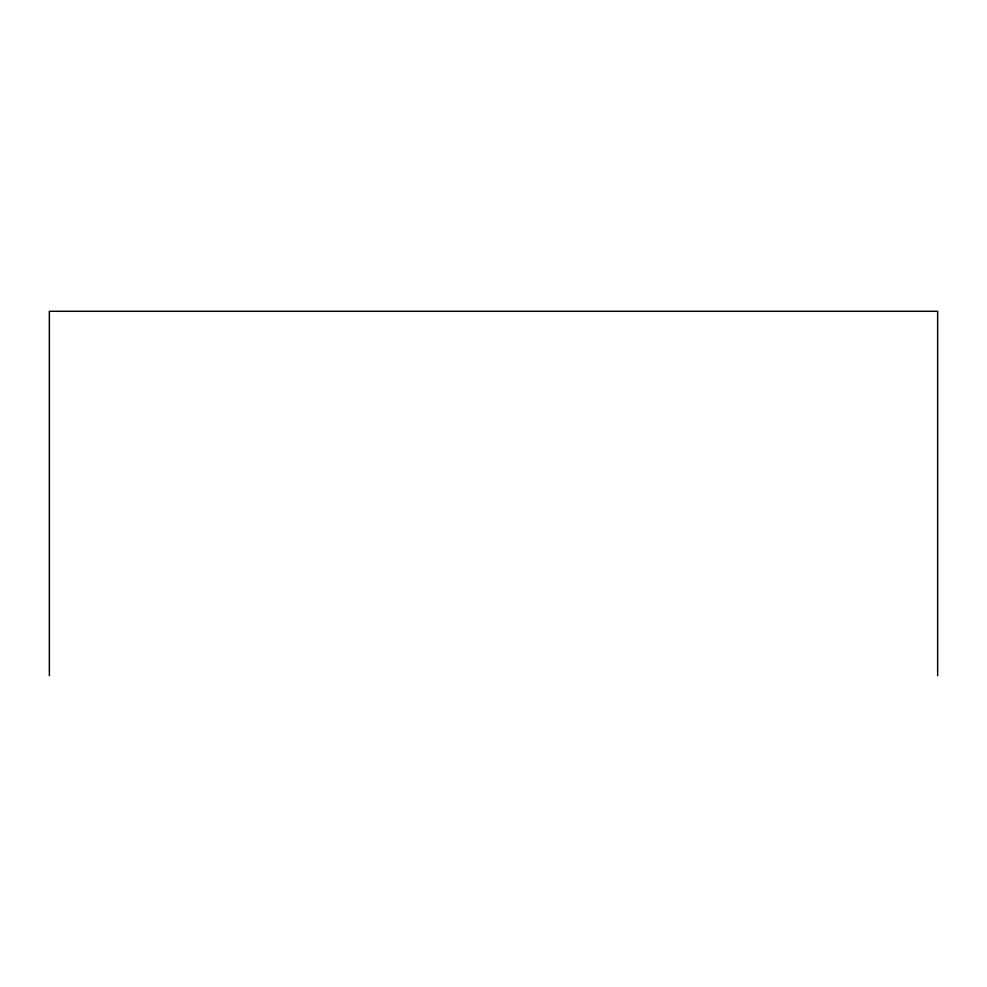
<?xml version="1.0" encoding="UTF-8"?>
<svg xmlns="http://www.w3.org/2000/svg" width="987" height="987" viewBox="0 0 987 987"><rect width="100%" height="100%" fill="white"/><g stroke="black" fill="none" stroke-linecap="round" stroke-linejoin="round"><path stroke-width="1.48" d="M937.65 675.713L937.65 311.287L49.35 311.287L49.35 675.713"/></g></svg>
